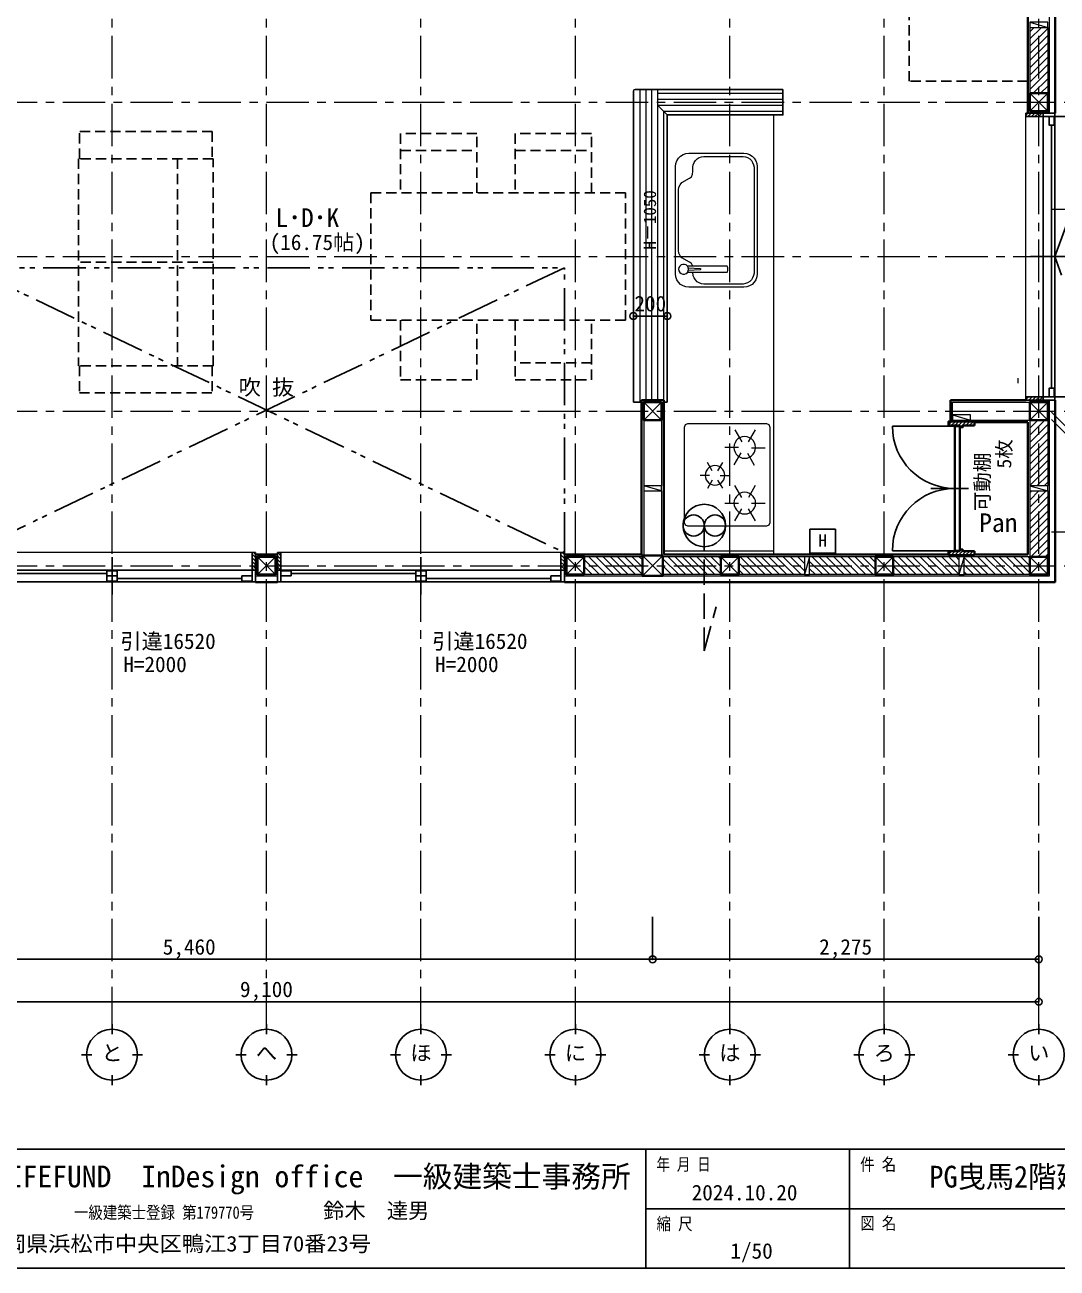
# Model space of a CAD drawing. Units: millimetres at full size, sheet at 1:50. Extents: x -21826 to 54909, y -26252 to 22610.
# Drawn here: x -665 to 5417, y 8810 to 16132 of the extents above; entities that cross this region are included whole.
import ezdxf
from ezdxf.enums import TextEntityAlignment as Align

# ---------------------------------------------------------------- set-up
doc = ezdxf.new("R2010")
doc.units = ezdxf.units.MM
doc.header["$LTSCALE"] = 50
doc.header["$PDMODE"] = 32
doc.header["$PDSIZE"] = 40
for name, pattern in [('CHAIN1', [8, 5, -1, 1, -1]), ('DASHED1', [1.8, 1.2, -0.6]), ('DASHED3', [4, 3, -1]), ('DOUBLE_CHAIN1', [8.8, 5, -1, 0.6, -0.6, 0.6, -1]), ('LONG_DASHED_DOTTED', [15.25, 12, -1.5, 0.25, -1.5])]:
    doc.linetypes.add(name, pattern=pattern)
for name, color, linetype, lineweight in [('3-1_通り芯・通り番号', 7, 'Continuous', 25), ('3-2_柱(黄)', 4, 'Continuous', 9), ('3-3_仕上線(黄)', 3, 'Continuous', 40), ('3-4_下地・間柱(水色)', 4, 'Continuous', 9), ('3-5_サッシ・室内建具', 7, 'Continuous', 25), ('3-6_住宅設備・造作', 4, 'Continuous', 9), ('3-7_家具点線', 7, 'DASHED1', 25), ('3-8_ハッチング', 4, 'Continuous', 9), ('3-9_建築設備', 5, 'Continuous', 25), ('3-A_文字', 7, 'Continuous', 25), ('3-B_特記事項', 6, 'Continuous', 25), ('3-F_寸法・方位', 7, 'Continuous', 25), ('F-1_凡例（一般）', 7, 'Continuous', 25), ('F-F_図面枠（共通）', 7, 'Continuous', 25)]:
    doc.layers.add(name, color=color, linetype=linetype, lineweight=lineweight)
doc.styles.add('ＭＳ ゴシック', font='')
doc.styles.get('ＭＳ ゴシック').set_extended_font_data('MS Gothic')

msp = doc.modelspace()

# ---------------------------------------------------------------- linework, layer by layer
at = {"layer": '3-1_通り芯・通り番号', "color": 1, "linetype": 'CHAIN1', "lineweight": 18}
for p, q in [((-151.26, 10217.22), (-151.26, 22010.74)), ((758.74, 10217.22), (758.74, 22010.74)), ((1668.74, 10217.22), (1668.74, 22010.74)), ((2578.74, 10217.22), (2578.74, 22010.74)), ((3488.74, 10217.22), (3488.74, 22010.74)), ((4398.74, 10217.22), (4398.74, 22010.74)), ((5308.74, 10217.22), (5308.74, 22010.74)), ((-7242.18, 15677.22), (7013.44, 15677.22)), ((-7242.18, 14767.22), (7013.44, 14767.22)), ((-7242.18, 13857.22), (7013.44, 13857.22)), ((-7242.18, 12947.22), (7013.44, 12947.22))]:
    msp.add_line(p, q, dxfattribs=at)
at = {"layer": '3-1_通り芯・通り番号'}
for p, q in [((-151.26, 10187.22), (-151.26, 10247.22)), ((758.74, 10187.22), (758.74, 10247.22)), ((1668.74, 10187.22), (1668.74, 10247.22)), ((2578.74, 10187.22), (2578.74, 10247.22)), ((3488.74, 10187.22), (3488.74, 10247.22)), ((4398.74, 10187.22), (4398.74, 10247.22)), ((5308.74, 10187.22), (5308.74, 10247.22)), ((-271.26, 10067.22), (-331.26, 10067.22)), ((28.74, 10067.22), (-31.26, 10067.22)), ((638.74, 10067.22), (578.74, 10067.22)), ((938.74, 10067.22), (878.74, 10067.22)), ((1548.74, 10067.22), (1488.74, 10067.22)), ((1848.74, 10067.22), (1788.74, 10067.22)), ((2458.74, 10067.22), (2398.74, 10067.22)), ((2758.74, 10067.22), (2698.74, 10067.22)), ((3368.74, 10067.22), (3308.74, 10067.22)), ((3668.74, 10067.22), (3608.74, 10067.22)), ((4278.74, 10067.22), (4218.74, 10067.22)), ((4578.74, 10067.22), (4518.74, 10067.22)), ((5188.74, 10067.22), (5128.74, 10067.22)), ((-151.26, 9887.22), (-151.26, 9947.22)), ((758.74, 9887.22), (758.74, 9947.22)), ((1668.74, 9887.22), (1668.74, 9947.22)), ((2578.74, 9887.22), (2578.74, 9947.22)), ((3488.74, 9887.22), (3488.74, 9947.22)), ((4398.74, 9887.22), (4398.74, 9947.22)), ((5308.74, 9887.22), (5308.74, 9947.22))]:
    msp.add_line(p, q, dxfattribs=at)
for centre in [(-151.26, 10067.22), (758.74, 10067.22), (1668.74, 10067.22), (2578.74, 10067.22), (3488.74, 10067.22), (4398.74, 10067.22), (5308.74, 10067.22)]:
    msp.add_circle(centre, 150, dxfattribs=at)
at = {"layer": '3-2_柱(黄)'}
for p, q in [((5361.24, 15729.72), (5256.24, 15624.72)), ((5361.24, 15624.72), (5256.24, 15729.72)), ((3086.24, 13909.72), (2981.24, 13804.72)), ((3086.24, 13804.72), (2981.24, 13909.72)), ((5361.24, 13804.72), (5256.24, 13909.72)), ((5361.24, 13909.72), (5256.24, 13804.72)), ((706.24, 12894.72), (811.24, 12999.72)), ((811.24, 12894.72), (706.24, 12999.72)), ((2526.24, 12894.72), (2631.24, 12999.72)), ((2631.24, 12894.72), (2526.24, 12999.72)), ((3093.74, 13007.22), (2973.74, 12887.22)), ((3093.74, 12887.22), (2973.74, 13007.22)), ((3541.24, 12894.72), (3436.24, 12999.72)), ((3541.24, 12999.72), (3436.24, 12894.72)), ((4451.24, 12999.72), (4346.24, 12894.72)), ((4451.24, 12894.72), (4346.24, 12999.72)), ((5361.24, 12999.72), (5256.24, 12894.72)), ((5361.24, 12894.72), (5256.24, 12999.72))]:
    msp.add_line(p, q, dxfattribs=at)
at = {"layer": '3-2_柱(黄)', "color": 3, "lineweight": 40}
for points in [[(5361.24, 15729.72), (5256.24, 15729.72), (5256.24, 15624.72), (5361.24, 15624.72)], [(3086.24, 13909.72), (2981.24, 13909.72), (2981.24, 13804.72), (3086.24, 13804.72)], [(5361.24, 13909.72), (5256.24, 13909.72), (5256.24, 13804.72), (5361.24, 13804.72)], [(811.24, 12894.72), (811.24, 12999.72), (706.24, 12999.72), (706.24, 12894.72)], [(2631.24, 12894.72), (2631.24, 12999.72), (2526.24, 12999.72), (2526.24, 12894.72)], [(3093.74, 13007.22), (2973.74, 13007.22), (2973.74, 12887.22), (3093.74, 12887.22)], [(3541.24, 12999.72), (3436.24, 12999.72), (3436.24, 12894.72), (3541.24, 12894.72)], [(4451.24, 12999.72), (4346.24, 12999.72), (4346.24, 12894.72), (4451.24, 12894.72)], [(5361.24, 12999.72), (5256.24, 12999.72), (5256.24, 12894.72), (5361.24, 12894.72)]]:
    msp.add_lwpolyline(points, close=True, dxfattribs=at)
at = {"layer": '3-3_仕上線(黄)'}
for p, q in [((5405.24, 16587.22), (5405.24, 15677.22)), ((5243.74, 16522.22), (5243.74, 15677.22)), ((5243.74, 15677.22), (5243.74, 15612.22)), ((5405.24, 15677.22), (5405.24, 15612.22)), ((2968.74, 13012.22), (2968.74, 13922.22)), ((2968.74, 13922.22), (3098.74, 13922.22)), ((3098.74, 13012.22), (3098.74, 13922.22)), ((4788.74, 13922.22), (5231.74, 13922.22)), ((4788.74, 13922.22), (4788.74, 13796.22)), ((5405.24, 13922.22), (5405.24, 13857.22)), ((4930.74, 13792.22), (5243.74, 13792.22)), ((5243.74, 13792.22), (5243.74, 13012.22)), ((758.74, 13012.22), (693.74, 13012.22)), ((823.74, 13012.22), (758.74, 13012.22)), ((2578.74, 13012.22), (2513.74, 13012.22)), ((2968.74, 13012.22), (2578.74, 13012.22)), ((3488.74, 13012.22), (3098.74, 13012.22)), ((4776.74, 13012.22), (3488.74, 13012.22)), ((5243.74, 13012.22), (4930.74, 13012.22)), ((758.74, 12850.72), (693.74, 12850.72)), ((823.74, 12850.72), (758.74, 12850.72)), ((2578.74, 12850.72), (2513.74, 12850.72)), ((3033.74, 12850.72), (2578.74, 12850.72)), ((3488.74, 12850.72), (3033.74, 12850.72)), ((4853.74, 12850.72), (3488.74, 12850.72))]:
    msp.add_line(p, q, dxfattribs=at)
msp.add_lwpolyline([(5405.24, 13857.22), (5405.24, 12850.72), (4853.74, 12850.72)], dxfattribs=at)
at = {"layer": '3-4_下地・間柱(水色)'}
for p, q in [((5370.24, 16587.22), (5370.24, 15677.22)), ((5256.24, 16147.22), (5361.24, 16117.22)), ((5256.24, 16117.22), (5256.24, 15729.72)), ((5361.24, 16117.22), (5361.24, 15729.72)), ((5370.24, 15677.22), (5370.24, 15612.22)), ((5256.24, 15624.72), (5256.24, 15612.22)), ((5361.24, 15624.72), (5361.24, 15612.22)), ((5185.76, 14052.2), (5185.76, 14022.2)), ((5256.24, 13922.22), (5256.24, 13909.72)), ((5361.24, 13922.22), (5361.24, 13909.72)), ((5370.24, 13922.22), (5370.24, 13857.22)), ((4801.24, 13909.72), (5256.24, 13909.72)), ((4801.24, 13796.22), (4801.24, 13909.72)), ((5370.24, 13857.22), (5370.24, 12885.72)), ((2981.24, 13804.72), (2981.24, 13417.22)), ((3086.24, 13804.72), (3086.24, 13417.22)), ((4801.24, 13834.72), (4906.24, 13804.72)), ((4801.24, 13804.72), (5256.24, 13804.72)), ((5256.24, 13804.72), (5256.24, 13417.22)), ((5361.24, 13804.72), (5361.24, 13417.22)), ((3086.24, 13387.22), (2981.24, 13417.22)), ((5256.24, 13417.22), (5361.24, 13387.22)), ((2981.24, 13387.22), (2981.24, 13007.22)), ((3086.24, 13387.22), (3086.24, 13007.22)), ((5256.24, 13387.22), (5256.24, 12999.72)), ((5361.24, 13387.22), (5361.24, 12999.72)), ((706.24, 12999.72), (693.74, 12999.72)), ((823.74, 12999.72), (811.24, 12999.72)), ((2526.24, 12999.72), (2513.74, 12999.72)), ((2973.74, 12999.72), (2631.24, 12999.72)), ((3436.24, 12999.72), (3093.74, 12999.72)), ((3928.74, 12999.72), (3541.24, 12999.72)), ((3958.74, 12999.72), (3928.74, 12894.72)), ((4776.74, 12999.72), (3958.74, 12999.72)), ((4868.74, 12999.72), (4838.74, 12894.72)), ((4868.74, 12894.72), (4868.74, 12999.72)), ((5256.24, 12999.72), (4930.74, 12999.72)), ((706.24, 12894.72), (693.74, 12894.72)), ((823.74, 12894.72), (811.24, 12894.72)), ((2526.24, 12894.72), (2513.74, 12894.72)), ((2973.74, 12894.72), (2631.24, 12894.72)), ((3436.24, 12894.72), (3093.74, 12894.72)), ((3928.74, 12894.72), (3541.24, 12894.72)), ((4838.74, 12894.72), (3958.74, 12894.72)), ((5253.25, 12894.72), (4868.74, 12894.72)), ((758.74, 12885.72), (693.74, 12885.72)), ((823.74, 12885.72), (758.74, 12885.72)), ((2578.74, 12885.72), (2513.74, 12885.72)), ((3033.74, 12885.72), (2578.74, 12885.72)), ((3488.74, 12885.72), (3033.74, 12885.72)), ((4853.74, 12885.72), (3488.74, 12885.72)), ((5370.24, 12885.72), (4853.74, 12885.72))]:
    msp.add_line(p, q, dxfattribs=at)
at = {"layer": '3-4_下地・間柱(水色)', "color": 2}
msp.add_line((4906.24, 13804.72), (4906.24, 13796.22), dxfattribs=at)
at = {"layer": '3-4_下地・間柱(水色)'}
for points in [[(5361.24, 16147.22), (5256.24, 16147.22), (5256.24, 16117.22), (5361.24, 16117.22)], [(4906.24, 13834.72), (4801.24, 13834.72), (4801.24, 13804.72), (4906.24, 13804.72)], [(2981.24, 13387.22), (3086.24, 13387.22), (3086.24, 13417.22), (2981.24, 13417.22)], [(5361.24, 13417.22), (5256.24, 13417.22), (5256.24, 13387.22), (5361.24, 13387.22)], [(3958.74, 12894.72), (3958.74, 12999.72), (3928.74, 12999.72), (3928.74, 12894.72)]]:
    msp.add_lwpolyline(points, close=True, dxfattribs=at)
msp.add_lwpolyline([(4838.74, 12999.72), (4838.74, 12894.72), (4868.74, 12894.72)], dxfattribs=at)
at = {"layer": '3-5_サッシ・室内建具'}
for p, q in [((5231.74, 15592.22), (5231.74, 15612.22)), ((5231.74, 15612.22), (5404.24, 15612.22)), ((5231.74, 15601.24), (5242.73, 15612.22)), ((5243.94, 15592.22), (5263.94, 15612.22)), ((5265.15, 15592.22), (5285.15, 15612.22)), ((5286.36, 15592.22), (5306.36, 15612.22)), ((5307.58, 15592.22), (5327.58, 15612.22)), ((5328.79, 15592.22), (5334.24, 15597.67)), ((5334.24, 15612.22), (5334.24, 15592.22)), ((5405.24, 15612.22), (5334.24, 15612.22)), ((5334.24, 15612.22), (5334.24, 15592.22)), ((5405.24, 15612.22), (5396.24, 15612.22)), ((5404.24, 15592.22), (5404.24, 15612.22)), ((5404.24, 15592.22), (5231.74, 15592.22)), ((5334.24, 15592.22), (5243.74, 15592.22)), ((5334.24, 13942.22), (5334.24, 15592.22)), ((5384.24, 13992.22), (5384.24, 15542.22)), ((5399.24, 15542.22), (5399.24, 15592.22)), ((5404.24, 13942.22), (5404.24, 15592.22)), ((5259.24, 14767.22), (5479.24, 14767.22)), ((5399.24, 13942.22), (5399.24, 13992.22)), ((5231.74, 13942.22), (5404.24, 13942.22)), ((5231.74, 13925.39), (5248.57, 13942.22)), ((5334.24, 13942.22), (5243.74, 13942.22)), ((5249.78, 13922.22), (5269.78, 13942.22)), ((5270.99, 13922.22), (5290.99, 13942.22)), ((5292.21, 13922.22), (5312.21, 13942.22)), ((5313.42, 13922.22), (5333.42, 13942.22)), ((5334.24, 13942.22), (5334.24, 13922.22)), ((5405.24, 13922.22), (5396.24, 13922.22)), ((5404.24, 13942.22), (5404.24, 13922.22)), ((-151.26, 12776.72), (-151.26, 12996.72)), ((673.74, 13024.22), (673.74, 12851.72)), ((693.74, 12994.79), (673.74, 13014.79)), ((673.74, 12921.72), (673.74, 13012.22)), ((693.74, 12973.58), (673.74, 12993.58)), ((693.74, 12952.36), (673.74, 12972.36)), ((693.74, 13016), (685.52, 13024.22)), ((843.74, 13024.22), (823.74, 13024.22)), ((823.74, 13024.22), (823.74, 12851.72)), ((843.74, 12984.61), (823.74, 13004.61)), ((843.74, 12963.4), (823.74, 12983.4)), ((843.74, 12942.19), (823.74, 12962.19)), ((843.74, 13005.83), (825.35, 13024.22)), ((843.74, 12851.72), (843.74, 13024.22)), ((843.74, 12921.72), (843.74, 13012.22)), ((1668.74, 12776.72), (1668.74, 12996.72)), ((2493.74, 13024.22), (2493.74, 12851.72)), ((2493.74, 12921.72), (2493.74, 13012.22)), ((2513.74, 12990.46), (2493.74, 13010.46)), ((2513.74, 12969.24), (2493.74, 12989.24)), ((2513.74, 12948.03), (2493.74, 12968.03)), ((2513.74, 13011.67), (2501.19, 13024.22)), ((673.74, 12921.72), (-976.26, 12921.72)), ((-181.26, 12901.72), (-916.26, 12901.72)), ((-181.26, 12916.72), (-181.26, 12856.72)), ((-121.26, 12916.72), (-181.26, 12916.72)), ((-121.26, 12886.72), (-181.26, 12886.72)), ((-121.26, 12856.72), (-121.26, 12916.72)), ((673.74, 12886.72), (613.74, 12886.72)), ((693.74, 12931.15), (673.74, 12951.15)), ((681.96, 12921.72), (673.74, 12929.94)), ((673.74, 12921.72), (693.74, 12921.72)), ((842.99, 12921.72), (823.74, 12940.97)), ((823.74, 12921.72), (843.74, 12921.72)), ((823.74, 12850.72), (823.74, 12921.72)), ((823.74, 12921.72), (843.74, 12921.72)), ((2493.74, 12921.72), (843.74, 12921.72)), ((903.74, 12916.72), (843.74, 12916.72)), ((843.74, 12886.72), (903.74, 12886.72)), ((903.74, 12886.72), (903.74, 12916.72)), ((1638.74, 12901.72), (903.74, 12901.72)), ((1638.74, 12916.72), (1638.74, 12856.72)), ((1698.74, 12916.72), (1638.74, 12916.72)), ((1698.74, 12886.72), (1638.74, 12886.72)), ((1698.74, 12856.72), (1698.74, 12916.72)), ((2493.74, 12886.72), (2433.74, 12886.72)), ((2513.74, 12926.82), (2493.74, 12946.82)), ((2497.62, 12921.72), (2493.74, 12925.6)), ((2493.74, 12921.72), (2513.74, 12921.72)), ((673.74, 12851.72), (-976.26, 12851.72)), ((-181.26, 12856.72), (-121.26, 12856.72)), ((613.74, 12871.72), (-121.26, 12871.72)), ((673.74, 12851.72), (693.74, 12851.72)), ((693.74, 12850.72), (693.74, 12859.72)), ((823.74, 12850.72), (823.74, 12859.72)), ((843.74, 12851.72), (823.74, 12851.72)), ((2493.74, 12851.72), (843.74, 12851.72)), ((1638.74, 12856.72), (1698.74, 12856.72)), ((2433.74, 12871.72), (1698.74, 12871.72)), ((2493.74, 12851.72), (2513.74, 12851.72)), ((2513.74, 12850.72), (2513.74, 12859.72))]:
    msp.add_line(p, q, dxfattribs=at)
at = {"layer": '3-5_サッシ・室内建具', "color": 4, "lineweight": 9}
for p, q in [((5231.74, 13922.22), (5231.74, 15612.22)), ((4796.22, 13796.22), (4776.74, 13776.74)), ((4817.44, 13796.22), (4793.44, 13772.22)), ((4838.65, 13796.22), (4814.65, 13772.22)), ((4859.86, 13796.22), (4835.86, 13772.22)), ((4881.08, 13796.22), (4847.08, 13762.22)), ((4902.29, 13796.22), (4878.29, 13772.22)), ((4923.5, 13796.22), (4899.5, 13772.22)), ((4930.74, 13782.25), (4920.72, 13772.22)), ((4861.24, 13033.92), (4835.54, 13008.22)), ((4848.33, 13042.22), (4846.24, 13040.14)), ((693.74, 13024.22), (-996.26, 13024.22)), ((2513.74, 13024.22), (823.74, 13024.22)), ((4795.9, 13032.22), (4776.74, 13013.06)), ((4817.11, 13032.22), (4793.11, 13008.22)), ((4838.33, 13032.22), (4814.33, 13008.22)), ((4880.75, 13032.22), (4856.75, 13008.22)), ((4901.97, 13032.22), (4877.97, 13008.22)), ((4923.18, 13032.22), (4899.18, 13008.22)), ((4930.74, 13018.57), (4920.39, 13008.22))]:
    msp.add_line(p, q, dxfattribs=at)
at = {"layer": '3-5_サッシ・室内建具', "linetype": 'LONG_DASHED_DOTTED'}
for p, q in [((5704.24, 15592.22), (5404.34, 15592.22)), ((5404.34, 13942.22), (5704.24, 13942.22))]:
    msp.add_line(p, q, dxfattribs=at)
at = {"layer": '3-5_サッシ・室内建具', "color": 5}
for p, q in [((4813.24, 13769.22), (4446.24, 13769.22)), ((4673.74, 13402.22), (4893.74, 13402.22)), ((4813.24, 13035.22), (4446.24, 13035.22))]:
    msp.add_line(p, q, dxfattribs=at)
at = {"layer": '3-5_サッシ・室内建具', "color": 3, "lineweight": 40}
for p, q in [((4776.74, 13772.22), (4846.24, 13772.22)), ((4846.24, 13772.22), (4846.24, 13762.22)), ((4861.24, 13772.22), (4930.74, 13772.22)), ((4861.24, 13042.22), (4861.24, 13032.22)), ((4776.74, 13032.22), (4846.24, 13032.22)), ((4776.74, 13008.22), (4776.74, 13032.22)), ((4930.74, 13008.22), (4776.74, 13008.22)), ((4861.24, 13032.22), (4930.74, 13032.22)), ((4930.74, 13032.22), (4930.74, 13008.22))]:
    msp.add_line(p, q, dxfattribs=at)
at = {"layer": '3-5_サッシ・室内建具', "color": 2, "lineweight": 9}
msp.add_line((4843.24, 13769.22), (4843.24, 13035.22), dxfattribs=at)
at = {"layer": '3-5_サッシ・室内建具'}
for points in [[(5369.24, 15592.22), (5369.24, 15542.22), (5399.24, 15542.22)], [(5399.24, 13992.22), (5369.24, 13992.22), (5369.24, 13942.22)], [(5404.24, 13922.22), (5231.74, 13922.22), (5231.74, 13942.22)], [(5405.24, 13922.22), (5334.24, 13922.22), (5334.24, 13942.22)], [(693.74, 12851.72), (693.74, 13024.22), (673.74, 13024.22)], [(2513.74, 12851.72), (2513.74, 13024.22), (2493.74, 13024.22)], [(613.74, 12886.72), (613.74, 12856.72), (673.74, 12856.72)], [(693.74, 12850.72), (693.74, 12921.72), (673.74, 12921.72)], [(2433.74, 12886.72), (2433.74, 12856.72), (2493.74, 12856.72)], [(2513.74, 12850.72), (2513.74, 12921.72), (2493.74, 12921.72)]]:
    msp.add_lwpolyline(points, dxfattribs=at)
at = {"layer": '3-5_サッシ・室内建具', "linetype": 'LONG_DASHED_DOTTED'}
msp.add_lwpolyline([(5704.14, 13942.32), (5404.24, 14767.22), (5704.14, 15592.12)], dxfattribs=at)
at = {"layer": '3-5_サッシ・室内建具', "color": 3, "lineweight": 40}
for points in [[(4930.74, 13772.22), (4930.74, 13796.22), (4776.74, 13796.22), (4776.74, 13772.22)], [(4846.24, 13762.22), (4861.24, 13762.22), (4861.24, 13772.22)], [(4846.24, 13032.22), (4846.24, 13042.22), (4861.24, 13042.22)]]:
    msp.add_lwpolyline(points, dxfattribs=at)
msp.add_lwpolyline([(4843.24, 13769.22), (4813.24, 13769.22), (4813.24, 13035.22), (4843.24, 13035.22)], close=True, dxfattribs=at)
at = {"layer": '3-5_サッシ・室内建具', "color": 5}
for centre, start, end in [((4813.24, 13769.22), 180, 270), ((4813.24, 13035.22), 90, 180)]:
    msp.add_arc(centre, 367, start, end, dxfattribs=at)
at = {"layer": '3-6_住宅設備・造作'}
for p, q in [((3748.74, 13012.22), (3748.74, 15602.22)), ((5383.74, 15047.22), (5933.74, 15047.22)), ((6087.93, 13147.22), (5383.74, 13851.41)), ((6045.5, 13147.22), (5383.74, 13808.98)), ((3518.69, 13747.22), (3559.48, 13676.56)), ((3638.26, 13746.5), (3597.47, 13675.84)), ((3539.87, 13644.03), (3458.28, 13644.03)), ((3697.42, 13639.82), (3615.83, 13639.82)), ((3638.72, 13628.9), (3639.98, 13639.82)), ((3639.98, 13639.82), (3640.41, 13643.54)), ((3384.8, 13505.94), (3356.71, 13554.6)), ((3444.42, 13554.86), (3416.33, 13506.2)), ((3515.05, 13541.5), (3555.84, 13612.16)), ((3634.61, 13538.01), (3593.82, 13608.67)), ((3369.26, 13478.51), (3313.07, 13478.51)), ((3432.31, 13479.02), (3488.5, 13479.02)), ((3385.24, 13451.34), (3357.15, 13402.68)), ((3416.77, 13451.59), (3444.86, 13402.93)), ((3559.64, 13348.56), (3518.84, 13419.22)), ((3638.41, 13418.49), (3597.62, 13347.84)), ((3458.43, 13316.03), (3540.02, 13316.03)), ((3517.59, 13212.12), (3558.38, 13282.77)), ((3596.37, 13282.05), (3637.16, 13211.39)), ((3615.98, 13314.58), (3697.57, 13314.58)), ((5383.74, 13147.22), (6133.74, 13147.22)), ((3748.74, 13031.72), (3098.74, 13031.72))]:
    msp.add_line(p, q, dxfattribs=at)
for points in [[(3247.82, 14586.72), (3229.96, 14588.8), (3213.33, 14594.75), (3198.66, 14604.08), (3186.42, 14616.32), (3177.09, 14630.99), (3171.14, 14647.62), (3169.06, 14665.49), (3169.06, 15297.96), (3171.14, 15315.82), (3177.09, 15332.45), (3186.42, 15347.12), (3198.66, 15359.36), (3213.33, 15368.69), (3229.96, 15374.64), (3247.82, 15376.72), (3570.29, 15376.72), (3588.16, 15374.64), (3604.79, 15368.69), (3619.46, 15359.36), (3631.7, 15347.12), (3641.03, 15332.45), (3646.98, 15315.82), (3649.06, 15297.96), (3649.06, 14665.49), (3646.98, 14647.62), (3641.03, 14630.99), (3631.7, 14616.32), (3619.46, 14604.08), (3604.79, 14594.75), (3588.16, 14588.8), (3570.29, 14586.72)], [(3186.68, 14692.89), (3188.45, 14682.84), (3193.55, 14674), (3201.37, 14667.44), (3210.96, 14663.95), (3221.17, 14663.95), (3230.76, 14667.44), (3238.58, 14674), (3243.68, 14682.84), (3245.46, 14692.89), (3243.68, 14702.94), (3238.58, 14711.78), (3230.76, 14718.34), (3221.17, 14721.83), (3210.96, 14721.83), (3201.37, 14718.34), (3193.55, 14711.78), (3188.45, 14702.94)], [(3706.74, 13181.72), (3720.88, 13187.58), (3726.74, 13201.72), (3726.74, 13761.72), (3720.88, 13775.86), (3706.74, 13781.72), (3238.74, 13781.72), (3224.6, 13775.86), (3218.74, 13761.72), (3218.74, 13201.72), (3224.6, 13187.58), (3238.74, 13181.72)]]:
    msp.add_lwpolyline(points, close=True, dxfattribs=at)
for points in [[(3205.87, 14760.33), (3195.48, 14772.71), (3188.92, 14787.4), (3186.63, 14803.56), (3186.63, 15159.89), (3188.92, 15176.04), (3195.48, 15190.73), (3205.87, 15203.11), (3251.81, 15228.63), (3262.56, 15237.28), (3269.12, 15251.97), (3271.41, 15268.13), (3271.41, 15293.69), (3273.1, 15308.35), (3277.92, 15321.82), (3285.48, 15333.7), (3295.4, 15343.62), (3307.28, 15351.18), (3320.75, 15356), (3335.41, 15357.69), (3566.68, 15357.69), (3580.14, 15355.24), (3593.6, 15350.42), (3605.49, 15342.86), (3615.4, 15332.95), (3622.96, 15321.06), (3627.78, 15307.6), (3631.71, 15293.69), (3631.71, 14669.76), (3627.78, 14655.85), (3622.96, 14642.38), (3615.4, 14630.49), (3605.49, 14620.58), (3593.6, 14613.02), (3580.14, 14608.2), (3566.68, 14605.76), (3335.41, 14605.76), (3320.75, 14607.45), (3307.28, 14612.27), (3295.4, 14619.83)], [(3269.6, 14710.41), (3262.56, 14726.16), (3251.81, 14734.82), (3205.87, 14760.33)], [(3239.4, 14675.41), (3472.37, 14675.41), (3475.47, 14678.65), (3477.03, 14684.68), (3477.6, 14692.91), (3477.03, 14701.14), (3475.47, 14707.17), (3472.37, 14710.41), (3239.37, 14710.41)], [(3244.12, 14700.49), (3314.35, 14697.06), (3315.1, 14696.89), (3315.84, 14696.35), (3316.16, 14695.97), (3316.64, 14694.67), (3316.82, 14692.89), (3316.64, 14691.11), (3316.16, 14689.81), (3315.84, 14689.43), (3315.1, 14688.89), (3314.35, 14688.72), (3244.12, 14685.29)], [(3295.4, 14619.83), (3285.48, 14629.74), (3277.92, 14641.62), (3273.1, 14655.09), (3270.76, 14675.41)], [(3546.24, 13699.5), (3536.59, 13693.37), (3526.7, 13683.47), (3519.15, 13671.61), (3514.35, 13658.17), (3512.66, 13643.54)], [(3616.47, 13693.37), (3604.61, 13700.91), (3591.17, 13705.72), (3576.53, 13707.41), (3561.9, 13705.72), (3546.24, 13699.5)], [(3640.41, 13643.54), (3638.72, 13658.17), (3633.91, 13671.61), (3626.37, 13683.47), (3616.47, 13693.37)], [(3512.66, 13643.54), (3514.35, 13628.9), (3519.15, 13615.46), (3526.7, 13603.6), (3536.6, 13593.7)], [(3604.61, 13586.16), (3616.47, 13593.7), (3626.37, 13603.6), (3633.91, 13615.46), (3638.72, 13628.9)], [(3536.6, 13593.7), (3548.46, 13586.16), (3561.9, 13581.35), (3576.53, 13579.66), (3591.17, 13581.35), (3604.61, 13586.16)], [(3429.32, 13528.7), (3426.37, 13530.58), (3414.27, 13534.91), (3401.09, 13536.43), (3387.91, 13534.91), (3375.81, 13530.58), (3365.13, 13523.78), (3356.22, 13514.88), (3349.43, 13504.2), (3345.1, 13492.1), (3343.63, 13478.51), (3345.1, 13465.74), (3349.43, 13453.64), (3356.22, 13442.96), (3365.13, 13434.05), (3375.81, 13427.26), (3387.91, 13422.93), (3401.09, 13421.41), (3414.27, 13422.93), (3426.37, 13427.26), (3429.62, 13429.33), (3437.05, 13434.05), (3445.95, 13442.96), (3452.75, 13453.64), (3457.08, 13465.74), (3458.59, 13479.02)], [(3458.59, 13479.02), (3457.08, 13492.1), (3452.75, 13504.2), (3445.95, 13514.88), (3437.05, 13523.78), (3429.32, 13528.7)], [(3514.5, 13330.17), (3512.81, 13315.53), (3514.5, 13300.9), (3519.31, 13287.46), (3526.85, 13275.6), (3536.75, 13265.7)], [(3546.39, 13371.5), (3536.75, 13365.37), (3526.85, 13355.47), (3519.31, 13343.61), (3514.5, 13330.17)], [(3616.62, 13365.37), (3604.76, 13372.91), (3591.32, 13377.72), (3576.68, 13379.41), (3562.05, 13377.72), (3546.39, 13371.5)], [(3640.56, 13315.53), (3638.87, 13330.17), (3634.06, 13343.61), (3626.52, 13355.47), (3616.62, 13365.37)], [(3536.75, 13265.7), (3548.61, 13258.16), (3562.05, 13253.35), (3576.69, 13251.66), (3591.32, 13253.35), (3604.76, 13258.16)], [(3604.76, 13258.16), (3616.62, 13265.7), (3626.52, 13275.6), (3634.06, 13287.46), (3638.87, 13300.9), (3640.56, 13315.53)]]:
    msp.add_lwpolyline(points, dxfattribs=at)
at = {"layer": '3-7_家具点線'}
for p, q in [((4544.24, 15800.22), (4544.24, 16475.22)), ((5243.74, 15800.22), (4544.24, 15800.22)), ((438.83, 15504.21), (-343.25, 15504.21)), ((-343.25, 15344.21), (-343.25, 15504.21)), ((438.83, 15504.21), (438.83, 15344.21)), ((1998.74, 15492.22), (1548.74, 15492.22)), ((1548.74, 15492.22), (1548.74, 15142.22)), ((1998.74, 15142.22), (1998.74, 15492.22)), ((2673.74, 15492.22), (2223.74, 15492.22)), ((2223.74, 15492.22), (2223.74, 15142.22)), ((2673.74, 15142.22), (2673.74, 15492.22)), ((1548.74, 15392.22), (1998.74, 15392.22)), ((2223.74, 15392.22), (2673.74, 15392.22)), ((-349.26, 15344.21), (-349.26, 14124.21)), ((233.74, 15344.48), (233.74, 14124.09)), ((443.74, 14734.21), (-349.26, 14734.21)), ((1548.74, 14392.22), (1548.74, 14042.22)), ((1998.74, 14042.22), (1998.74, 14392.22)), ((2223.74, 14392.22), (2223.74, 14042.22)), ((2673.74, 14042.22), (2673.74, 14392.22)), ((2673.74, 14142.22), (2223.74, 14142.22)), ((443.74, 14124.21), (-349.26, 14124.21)), ((-343.25, 14124.21), (-343.25, 13964.21)), ((438.83, 14124.21), (438.83, 13964.21)), ((1548.74, 14042.22), (1998.74, 14042.22)), ((2223.74, 14042.22), (2673.74, 14042.22)), ((-343.25, 13964.21), (438.83, 13964.21))]:
    msp.add_line(p, q, dxfattribs=at)
msp.add_lwpolyline([(443.74, 14124.21), (443.74, 15344.21), (-349.26, 15344.21)], dxfattribs=at)
msp.add_lwpolyline([(2873.74, 15142.22), (1373.74, 15142.22), (1373.74, 14392.22), (2873.74, 14392.22)], close=True, dxfattribs=at)
at = {"layer": '3-8_ハッチング'}
for p, q in [((5256.24, 16117.22), (5256.24, 15729.72)), ((5324.48, 16117.22), (5256.24, 16048.99)), ((5282.05, 16117.22), (5256.24, 16091.41)), ((5361.24, 16111.56), (5256.24, 16006.56)), ((5361.24, 16069.13), (5256.24, 15964.13)), ((5361.24, 16026.71), (5256.24, 15921.71)), ((5361.24, 15984.28), (5256.24, 15879.28)), ((5361.24, 15941.85), (5256.24, 15836.85)), ((5361.24, 15899.43), (5256.24, 15794.43)), ((5361.24, 15857), (5256.24, 15752)), ((5361.24, 15814.57), (5276.39, 15729.72)), ((5361.24, 15772.15), (5318.81, 15729.72)), ((5256.24, 15624.72), (5256.24, 15612.22)), ((5298.67, 15624.72), (5286.17, 15612.22)), ((5341.09, 15624.72), (5328.59, 15612.22)), ((5256.24, 13922.22), (5256.24, 13909.72)), ((5293.22, 13922.22), (5280.72, 13909.72)), ((5335.65, 13922.22), (5323.15, 13909.72)), ((5256.24, 13804.72), (5256.24, 13417.22)), ((5345.43, 13804.72), (5256.24, 13715.53)), ((5303, 13804.72), (5256.24, 13757.96)), ((5260.58, 13804.72), (5256.24, 13800.39)), ((5361.24, 13778.11), (5256.24, 13673.11)), ((5361.24, 13735.68), (5256.24, 13630.68)), ((5361.24, 13693.25), (5256.24, 13588.25)), ((5361.24, 13650.83), (5256.24, 13545.83)), ((5361.24, 13608.4), (5256.24, 13503.4)), ((5361.24, 13565.97), (5256.24, 13460.97)), ((5361.24, 13523.55), (5256.24, 13418.55)), ((5361.24, 13481.12), (5297.34, 13417.22)), ((5361.24, 13438.7), (5339.77, 13417.22)), ((5256.24, 13387.22), (5256.24, 12999.72)), ((5352.19, 13387.22), (5256.24, 13291.27)), ((5309.77, 13387.22), (5256.24, 13333.7)), ((5267.34, 13387.22), (5256.24, 13376.12)), ((5361.24, 13353.84), (5256.24, 13248.84)), ((5361.24, 13311.42), (5256.24, 13206.42)), ((5361.24, 13268.99), (5256.24, 13163.99)), ((5361.24, 13226.56), (5256.24, 13121.56)), ((5361.24, 13184.14), (5256.24, 13079.14)), ((5361.24, 13141.71), (5256.24, 13036.71)), ((5361.24, 13099.28), (5261.68, 12999.72)), ((5361.24, 13056.86), (5304.1, 12999.72)), ((706.24, 12999.72), (693.74, 12999.72)), ((706.24, 12957.29), (693.74, 12969.79)), ((823.74, 12999.72), (811.24, 12999.72)), ((823.74, 12967.07), (811.24, 12979.57)), ((2526.24, 12999.72), (2513.74, 12999.72)), ((2526.24, 12961.63), (2513.74, 12974.13)), ((2973.74, 12999.72), (2631.24, 12999.72)), ((2720.43, 12894.72), (2631.24, 12983.91)), ((2762.86, 12894.72), (2657.86, 12999.72)), ((2805.28, 12894.72), (2700.28, 12999.72)), ((2847.71, 12894.72), (2742.71, 12999.72)), ((2890.13, 12894.72), (2785.13, 12999.72)), ((2932.56, 12894.72), (2827.56, 12999.72)), ((2973.74, 12895.97), (2869.99, 12999.72)), ((2973.74, 12938.39), (2912.41, 12999.72)), ((2973.74, 12980.82), (2954.84, 12999.72)), ((3436.24, 12999.72), (3093.74, 12999.72)), ((3187.12, 12894.72), (3093.74, 12988.1)), ((3229.55, 12894.72), (3124.55, 12999.72)), ((3271.97, 12894.72), (3166.97, 12999.72)), ((3314.4, 12894.72), (3209.4, 12999.72)), ((3356.83, 12894.72), (3251.83, 12999.72)), ((3399.25, 12894.72), (3294.25, 12999.72)), ((3436.24, 12900.16), (3336.68, 12999.72)), ((3436.24, 12942.58), (3379.1, 12999.72)), ((3436.24, 12985.01), (3421.53, 12999.72)), ((3928.74, 12999.72), (3541.24, 12999.72)), ((3611.38, 12894.72), (3541.24, 12964.86)), ((3653.81, 12894.72), (3548.81, 12999.72)), ((3696.24, 12894.72), (3591.24, 12999.72)), ((3738.66, 12894.72), (3633.66, 12999.72)), ((3781.09, 12894.72), (3676.09, 12999.72)), ((3823.52, 12894.72), (3718.52, 12999.72)), ((3865.94, 12894.72), (3760.94, 12999.72)), ((3908.37, 12894.72), (3803.37, 12999.72)), ((3928.74, 12916.78), (3845.79, 12999.72)), ((3928.74, 12959.2), (3888.22, 12999.72)), ((5256.24, 12999.72), (3958.74, 12999.72)), ((4035.65, 12894.72), (3958.74, 12971.63)), ((4078.07, 12894.72), (3973.07, 12999.72)), ((4120.5, 12894.72), (4015.5, 12999.72)), ((4162.93, 12894.72), (4057.93, 12999.72)), ((4205.35, 12894.72), (4100.35, 12999.72)), ((4247.78, 12894.72), (4142.78, 12999.72)), ((4290.21, 12894.72), (4185.21, 12999.72)), ((4332.63, 12894.72), (4227.63, 12999.72)), ((4346.24, 12923.54), (4270.06, 12999.72)), ((4346.24, 12965.97), (4312.49, 12999.72)), ((4544.76, 12894.72), (4451.24, 12988.24)), ((4587.19, 12894.72), (4482.19, 12999.72)), ((4629.62, 12894.72), (4524.62, 12999.72)), ((4672.04, 12894.72), (4567.04, 12999.72)), ((4714.47, 12894.72), (4609.47, 12999.72)), ((4756.9, 12894.72), (4651.9, 12999.72)), ((4799.32, 12894.72), (4694.32, 12999.72)), ((4838.74, 12897.73), (4736.75, 12999.72)), ((4838.74, 12940.16), (4782.68, 12996.22)), ((4838.74, 12982.58), (4821.6, 12999.72)), ((4969.03, 12894.72), (4868.74, 12995.01)), ((5011.45, 12894.72), (4909.95, 12996.22)), ((5053.88, 12894.72), (4948.88, 12999.72)), ((5096.31, 12894.72), (4991.31, 12999.72)), ((5138.73, 12894.72), (5033.73, 12999.72)), ((5181.16, 12894.72), (5076.16, 12999.72)), ((5223.59, 12894.72), (5118.59, 12999.72)), ((5256.24, 12904.49), (5161.01, 12999.72)), ((5256.24, 12946.92), (5203.44, 12999.72)), ((5256.24, 12989.35), (5245.87, 12999.72)), ((5361.24, 13014.43), (5346.53, 12999.72)), ((706.24, 12914.87), (693.74, 12927.37)), ((823.74, 12924.65), (811.24, 12937.15)), ((2526.24, 12919.2), (2513.74, 12931.7)), ((2678, 12894.72), (2631.24, 12941.48)), ((2635.58, 12894.72), (2631.24, 12899.06)), ((3144.69, 12894.72), (3093.74, 12945.67)), ((3102.27, 12894.72), (3093.74, 12903.25)), ((3568.96, 12894.72), (3541.24, 12922.44)), ((3993.22, 12894.72), (3958.74, 12929.2)), ((4502.34, 12894.72), (4451.24, 12945.82)), ((4459.91, 12894.72), (4451.24, 12903.39)), ((4926.6, 12894.72), (4868.74, 12952.58)), ((4884.18, 12894.72), (4868.74, 12910.16))]:
    msp.add_line(p, q, dxfattribs=at)
at = {"layer": '3-8_ハッチング', "color": 2}
for p, q in [((2957.74, 15752.22), (2957.74, 13909.72)), ((2992.74, 15752.22), (2992.74, 13922.22)), ((3027.74, 15752.22), (3027.74, 13922.22)), ((3062.74, 15752.22), (3062.74, 13922.22)), ((3062.74, 15729.72), (3801.24, 15729.72)), ((3062.74, 15694.72), (3801.24, 15694.72)), ((3120.24, 15602.22), (3062.74, 15659.72)), ((3062.74, 15659.72), (3801.24, 15659.72)), ((3097.74, 15624.72), (3801.24, 15624.72)), ((3097.74, 15624.72), (3097.74, 13922.22))]:
    msp.add_line(p, q, dxfattribs=at)
at = {"layer": '3-9_建築設備', "linetype": 'DASHED3'}
for p, q in [((3338.25, 13183.72), (3338.25, 12445.96)), ((3338.25, 12445.96), (3407.68, 12705.08))]:
    msp.add_line(p, q, dxfattribs=at)
at = {"layer": '3-9_建築設備'}
for p, q in [((3960.52, 13021.63), (4110.52, 13021.63)), ((3960.52, 13016.63), (4110.52, 13016.63))]:
    msp.add_line(p, q, dxfattribs=at)
msp.add_lwpolyline([(3960.52, 13011.63), (4110.52, 13011.63), (4110.52, 13161.63), (3960.52, 13161.63)], close=True, dxfattribs=at)
for centre, radius in [((3338.25, 13183.72), 125), ((3275.75, 13183.72), 62.5), ((3400.75, 13183.72), 62.5)]:
    msp.add_circle(centre, radius, dxfattribs=at)
at = {"layer": '3-B_特記事項', "linetype": 'DOUBLE_CHAIN1'}
for p, q in [((-996.26, 14702.22), (2513.74, 14702.22)), ((2513.74, 14702.22), (-996.26, 13024.22)), ((2513.74, 13012.22), (2513.74, 14702.22))]:
    msp.add_line(p, q, dxfattribs=at)
msp.add_lwpolyline([(-996.26, 13012.22), (-996.26, 14702.22), (2513.74, 13024.22)], dxfattribs=at)
at = {"layer": '3-F_寸法・方位'}
for p, q in [((2920.24, 15742.22), (2920.24, 13909.72)), ((2930.24, 15752.22), (3801.24, 15752.22)), ((3120.24, 15602.22), (3120.24, 13909.72)), ((2920.24, 14417.35), (3120.24, 14417.35)), ((2968.74, 13909.72), (2920.24, 13909.72)), ((3098.74, 13909.72), (3120.24, 13909.72)), ((3033.74, 10629.03), (3033.74, 10879.03)), ((5308.74, 10629.03), (5308.74, 10879.03)), ((3033.74, 10629.03), (-2426.26, 10629.03)), ((5308.74, 10629.03), (3033.74, 10629.03)), ((5308.74, 10379.03), (5308.74, 10629.03)), ((-3791.26, 10379.03), (5308.74, 10379.03))]:
    msp.add_line(p, q, dxfattribs=at)
msp.add_lwpolyline([(3120.24, 15602.22), (3801.24, 15602.22), (3801.24, 15752.22)], dxfattribs=at)
msp.add_arc((2930.24, 15742.22), 10, 90, 180, dxfattribs=at)
for p in [(2920.24, 14417.35), (3120.24, 14417.35), (3033.74, 10629.03), (5308.74, 10629.03), (5308.74, 10379.03)]:
    msp.add_point(p, dxfattribs=at)
at = {"layer": 'F-F_図面枠（共通）'}
for p, q in [((-8505.74, 9510.29), (11294.26, 9510.29)), ((2994.26, 9510.29), (2994.26, 8810.29)), ((4194.26, 9510.29), (4194.26, 8810.29)), ((2994.26, 9160.29), (7291.71, 9160.29)), ((-8505.74, 8810.29), (11294.26, 8810.29))]:
    msp.add_line(p, q, dxfattribs=at)

# ---------------------------------------------------------------- texts
at = {"layer": '3-9_建築設備', "style": 'ＭＳ ゴシック'}
msp.add_text('H', height=73.31, dxfattribs=at).set_placement((4010.52, 13036.63), align=Align.BOTTOM_LEFT)
at = {"layer": '3-9_建築設備', "color": 7, "style": 'ＭＳ ゴシック'}
for s, p in [('引違16520', (-102.27, 12429.14)), ('引違16520', (1734.81, 12429.14)), ('H=2000', (-85.02, 12292.85)), ('H=2000', (1752.07, 12292.85))]:
    msp.add_text(s, height=91.64, dxfattribs=at).set_placement(p, align=Align.BOTTOM_LEFT)
at = {"layer": '3-A_文字', "style": 'ＭＳ ゴシック'}
for s, height, p in [('H＝1050', 73.31, (3075.79, 14809.01)), ('5枚', 84.31, (5171.92, 13519.5)), ('可動棚', 84.31, (5043.61, 13267.85))]:
    msp.add_text(s, height=height, rotation=90, dxfattribs=at).set_placement(p, align=Align.BOTTOM_LEFT)
at = {"layer": '3-A_文字', "color": 6, "style": 'ＭＳ ゴシック', "width": 1.05}
msp.add_text('吹 抜', height=91.64, dxfattribs=at).set_placement((593.88, 13924.73), align=Align.BOTTOM_LEFT)
at = {"layer": '3-A_文字', "style": 'ＭＳ ゴシック'}
for s, height, p in [('Pan', 110, (4957.99, 13112.41)), ('と', 91.64, (-213.76, 10004.72)), ('へ', 91.64, (696.24, 10004.72)), ('ほ', 91.64, (1606.24, 10004.72)), ('に', 91.64, (2516.24, 10004.72)), ('は', 91.64, (3426.24, 10004.72)), ('ろ', 91.64, (4336.24, 10004.72)), ('い', 91.64, (5246.24, 10004.72))]:
    msp.add_text(s, height=height, dxfattribs=at).set_placement(p, align=Align.BOTTOM_LEFT)
at = {"layer": '3-F_寸法・方位', "style": 'ＭＳ ゴシック'}
for s, height, p in [('L･D･K', 110, (812.24, 14908.74)), ('(16.75帖)', 91.64, (777.24, 14778.74)), ('200', 91.64, (2926.49, 14417.35)), ('5,460', 91.64, (147.49, 10629.03)), ('2,275', 91.64, (4014.99, 10629.03)), ('9,100', 91.64, (602.49, 10379.03))]:
    msp.add_text(s, height=height, dxfattribs=at).set_placement(p, align=Align.BOTTOM_LEFT)
at = {"layer": 'F-1_凡例（一般）', "style": 'ＭＳ ゴシック'}
for s, height, p in [('株式会社\u3000LIFEFUND\u3000InDesign office\u3000一級建築士事務所', 128.3, (-1728.04, 9247.7)), ('鈴木\u3000達男', 91.64, (1092.78, 9075.61))]:
    msp.add_text(s, height=height, dxfattribs=at).set_placement(p, align=Align.BOTTOM_LEFT)
for s, height, width, p in [('一級建築士登録 第179770号', 73.31, 0.85, (-375.72, 9079.23)), ('〒432-8023\u3000静岡県浜松市中央区鴨江3丁目70番23号', 91.64, 1.05, (-1707.89, 8880.87))]:
    msp.add_text(s, height=height, dxfattribs=dict(at, width=width)).set_placement(p, align=Align.BOTTOM_LEFT)
at = {"layer": 'F-F_図面枠（共通）', "style": 'ＭＳ ゴシック'}
for s, height, width, p in [('年 月 日', 73.31, 0.8, (3056.48, 9362.93)), ('件 名', 73.31, 0.85, (4256.48, 9362.93)), ('PG曳馬2階建てモデル\u3000新築工事', 128.3, 0.95, (4664.4, 9246.46)), ('縮 尺', 73.31, 0.85, (3056.48, 9012.93)), ('図 名', 73.31, 0.85, (4256.83, 9016.17))]:
    msp.add_text(s, height=height, dxfattribs=dict(at, width=width)).set_placement(p, align=Align.BOTTOM_LEFT)
at = {"layer": 'F-F_図面枠（共通）', "color": 3, "style": 'ＭＳ ゴシック'}
msp.add_text('2024.10.20', height=91.64, dxfattribs=at).set_placement((3263.56, 9181.95), align=Align.BOTTOM_LEFT)
at = {"layer": 'F-F_図面枠（共通）', "style": 'ＭＳ ゴシック'}
msp.add_text('1/50', height=91.64, dxfattribs=at).set_placement((3492.1, 8838.36), align=Align.BOTTOM_LEFT)

doc.saveas('drawing.dxf')
